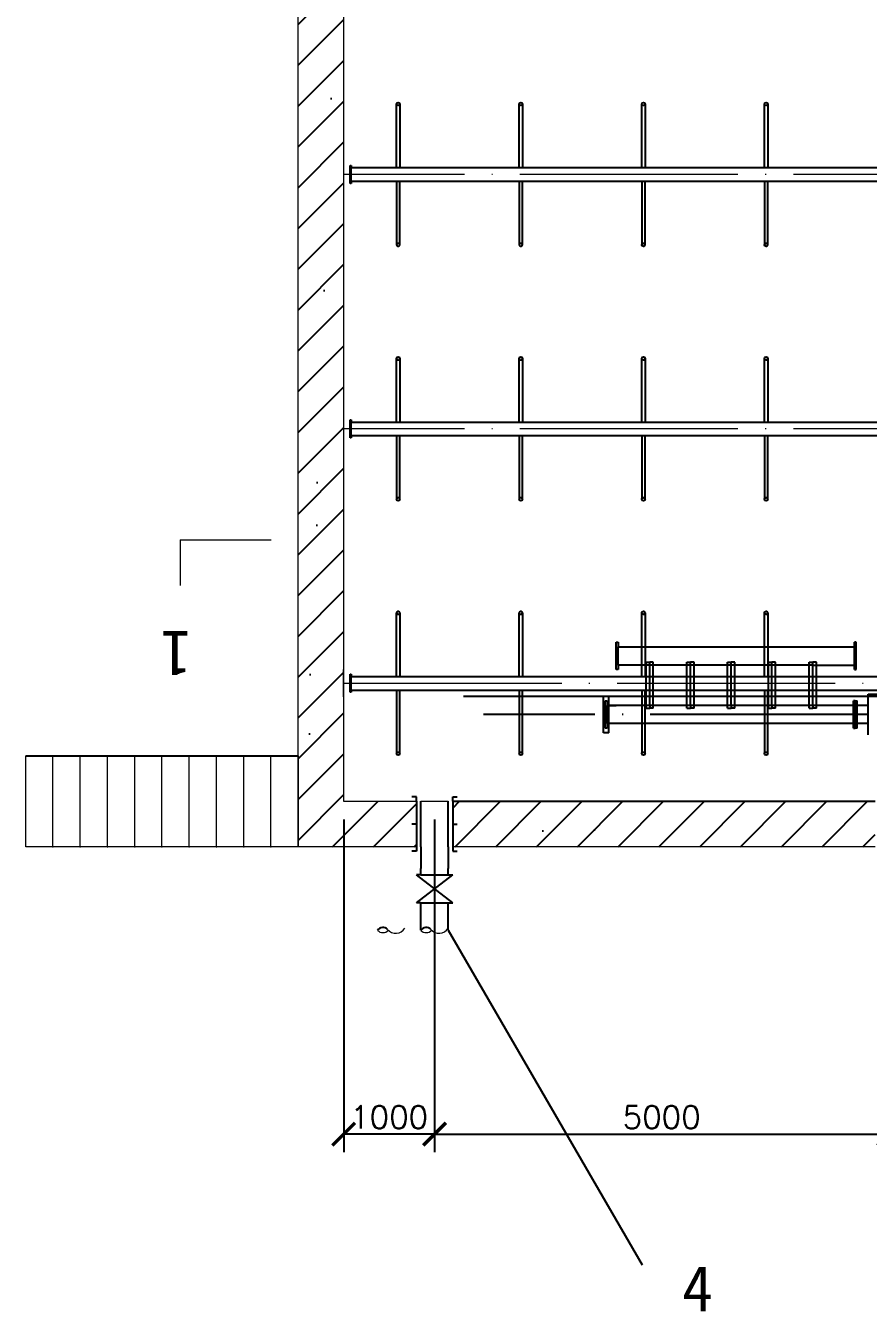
# Model space of a CAD drawing. Header units: millimetres. Extents: x 279 to 2876, y -494 to 1800.
# Drawn here: x 835.6 to 928.3, y 106.3 to 247.8 of the extents above; entities that cross this region are included whole.
import ezdxf

# ---------------------------------------------------------------- set-up
doc = ezdxf.new("R2010")
doc.units = ezdxf.units.MM
doc.linetypes.add('ACAD_ISO04W100', pattern=[30, 24, -3, 0, -3])
doc.layers.add('图层2', color=5, linetype='Continuous', lineweight=25, plot=False)
doc.layers.add('图层3', color=2, linetype='Continuous')
doc.styles.get("Standard").update_dxf_attribs({"font": 'txt', "bigfont": 'gbcbig.shx'})
doc.dimstyles.new('副本 ISO-25', dxfattribs={"dimtxt": 2.5, "dimasz": 2.5, "dimexe": 2, "dimexo": 2, "dimtad": 1, "dimlfac": 100, "dimtxsty": 'Standard', "dimblk": 'ARCHTICK', "dimcen": 2.5, "dimadec": 0, "dimazin": 0, "dimtfac": 1, "dimtmove": 0, "dimatfit": 3, "dimfxl": 1, "dimarcsym": 0})

# ---------------------------------------------------------------- blocks, each defined once
blk = doc.blocks.new('_ArchTick')
at = {"color": 0, "linetype": 'ByBlock', "const_width": 0.15}
blk.add_lwpolyline([(-0.5, -0.5), (0.5, 0.5)], dxfattribs=at)
blk = doc.blocks.new('*D82')
at = {"layer": '图层3', "color": 0, "lineweight": -2, "transparency": 16777216}
for p, q in [((880.57, 160.44), (880.57, 123.8)), ((930.57, 160.44), (930.57, 123.8)), ((880.57, 125.8), (930.57, 125.8))]:
    blk.add_line(p, q, dxfattribs=at)
at = {"layer": '图层3', "color": 0, "lineweight": -2, "transparency": 16777216, "xscale": 2.5, "yscale": 2.5, "zscale": 2.5, "rotation": 180}
blk.add_blockref('_ArchTick', (880.57, 125.8), dxfattribs=at)
at = {"layer": '图层3', "color": 0, "lineweight": -2, "transparency": 16777216, "xscale": 2.5, "yscale": 2.5, "zscale": 2.5}
blk.add_blockref('_ArchTick', (930.57, 125.8), dxfattribs=at)
at = {"layer": '图层3', "color": 0, "transparency": 16777216, "insert": (905.57, 127.67), "char_height": 2.5, "attachment_point": 5}
blk.add_mtext('5000', dxfattribs=at)
blk = doc.blocks.new('*D71')
at = {"layer": '图层3', "color": 0, "lineweight": -2, "transparency": 16777216}
for p, q in [((870.57, 160.44), (870.57, 123.8)), ((880.57, 160.44), (880.57, 123.8)), ((880.57, 125.8), (870.57, 125.8))]:
    blk.add_line(p, q, dxfattribs=at)
at = {"layer": '图层3', "color": 0, "lineweight": -2, "transparency": 16777216, "xscale": 2.5, "yscale": 2.5, "zscale": 2.5, "rotation": 180}
blk.add_blockref('_ArchTick', (870.57, 125.8), dxfattribs=at)
at = {"layer": '图层3', "color": 0, "lineweight": -2, "transparency": 16777216, "xscale": 2.5, "yscale": 2.5, "zscale": 2.5}
blk.add_blockref('_ArchTick', (880.57, 125.8), dxfattribs=at)
at = {"layer": '图层3', "color": 0, "transparency": 16777216, "insert": (875.57, 127.67), "char_height": 2.5, "attachment_point": 5}
blk.add_mtext('1000', dxfattribs=at)

msp = doc.modelspace()

# ---------------------------------------------------------------- hatches: boundary and pattern name
at = {"layer": '图层3'}
h = msp.add_hatch(dxfattribs=at)
h.set_pattern_fill('ANSI31', color=256, style=0)
h.set_pattern_definition([(45, (155.4213, -677.7282), (-2.245064, 2.245064), [])])
h.paths.add_polyline_path([(870.56581, 402.43685), (870.56581, 412.43685), (929.06581, 412.43685), (929.06581, 417.43685), (865.56581, 417.43685), (865.56581, 412.43685), (865.56581, 402.43685), (865.56581, 157.43685), (878.56581, 157.43685), (878.56581, 162.43685), (870.56581, 162.43685)])
h.paths.add_polyline_path([(882.56581, 162.43685), (882.56581, 157.43685), (929.06581, 157.43685), (929.06581, 162.43685)])
h.paths.add_polyline_path([(978.56581, 157.43685), (978.56581, 162.43685), (932.06581, 162.43685), (932.06581, 157.43685)])
h.paths.add_polyline_path([(995.56581, 172.43685), (995.56581, 174.68685), (990.56581, 174.68685), (990.56581, 162.43685), (982.56581, 162.43685), (982.56581, 157.43685), (995.56581, 157.43685), (995.56581, 162.43685)])
h.paths.add_polyline_path([(995.56581, 202.68685), (990.56581, 202.68685), (990.56581, 176.18685), (995.56581, 176.18685)])
h.paths.add_polyline_path([(995.56581, 230.68685), (990.56581, 230.68685), (990.56581, 204.18685), (995.56581, 204.18685)])
h.paths.add_polyline_path([(990.56581, 412.43685), (990.56581, 407.43685), (990.56581, 402.43685), (990.56581, 400.18685), (995.56581, 400.18685), (995.56581, 417.43685), (932.06581, 417.43685), (932.06581, 412.43685)])
h.paths.add_polyline_path([(995.56581, 398.68685), (990.56581, 398.68685), (990.56581, 372.18685), (995.56581, 372.18685)])
h.paths.add_polyline_path([(995.56581, 370.68685), (990.56581, 370.68685), (990.56581, 344.18685), (995.56581, 344.18685)])
h.paths.add_polyline_path([(995.56581, 342.68685), (990.56581, 342.68685), (990.56581, 316.18685), (995.56581, 316.18685)])
h.paths.add_polyline_path([(995.56581, 314.68685), (990.56581, 314.68685), (990.56581, 288.18685), (995.56581, 288.18685)])
h.paths.add_polyline_path([(995.56581, 258.68685), (990.56581, 258.68685), (990.56581, 232.18685), (995.56581, 232.18685)])
h = msp.add_hatch(dxfattribs=at)
h.set_pattern_fill('AR-CONC', color=256, scale=0.25, style=0)
h.set_pattern_definition([(50, (155.42, -677.73), (45.5462, -3.9848), [4.7625, -52.3875]), (355, (155.42, -677.73), (-8.8107, 47.7642), [3.81, -41.91]), (100.451, (159.217, -678.06), (36.7356, 43.7792), [4.0475, -44.5225]), (46.184, (155.42, -665.03), (67.7698, -10.5106), [7.1437, -78.5812]), (96.6356, (161.07, -665.904), (59.351, 61.8564), [6.0713, -66.7837]), (351.184, (155.42, -665.03), (59.351, 61.8563), [5.715, -62.865]), (21, (161.77, -668.203), (37.9037, -25.5664), [4.7625, -52.3875]), (326, (161.77, -668.203), (15.4505, 46.047), [3.81, -41.91]), (71.4514, (164.93, -670.334), (53.3541, 20.4807), [4.0475, -44.5225]), (37.5, (155.421, -677.728), (0.77215, 21.13876), [0, -41.402, 0, -42.545, 0, -42.06875]), (7.5, (155.421, -677.728), (16.7049, 25.04514), [0, -24.257, 0, -40.4495, 0, -16.03375]), (327.5, (141.26, -677.728), (33.89765, -1.43219), [0, -15.875, 0, -49.53, 0, -65.7225]), (317.5, (134.91, -677.728), (37.0323, 6.3566), [0, -20.6375, 0, -32.893, 0, -46.6725])])
h.paths.add_polyline_path([(870.56581, 402.43685), (870.56581, 412.43685), (929.06581, 412.43685), (929.06581, 417.43685), (865.56581, 417.43685), (865.56581, 412.43685), (865.56581, 402.43685), (865.56581, 157.43685), (878.56581, 157.43685), (878.56581, 162.43685), (870.56581, 162.43685)])
h.paths.add_polyline_path([(929.06581, 162.43685), (882.56581, 162.43685), (882.56581, 157.43685), (929.06581, 157.43685)])
h.paths.add_polyline_path([(978.56581, 157.43685), (978.56581, 162.43685), (932.06581, 162.43685), (932.06581, 157.43685)])
h.paths.add_polyline_path([(995.56581, 162.43685), (995.56581, 172.43685), (995.56581, 174.68685), (990.56581, 174.68685), (990.56581, 162.43685), (982.56581, 162.43685), (982.56581, 157.43685), (995.56581, 157.43685)])
h.paths.add_polyline_path([(995.56581, 202.68685), (990.56581, 202.68685), (990.56581, 176.18685), (995.56581, 176.18685)])
h.paths.add_polyline_path([(995.56581, 230.68685), (990.56581, 230.68685), (990.56581, 204.18685), (995.56581, 204.18685)])
h.paths.add_polyline_path([(995.56581, 258.68685), (990.56581, 258.68685), (990.56581, 232.18685), (995.56581, 232.18685)])
h.paths.add_polyline_path([(990.56581, 412.43685), (990.56581, 407.43685), (990.56581, 402.43685), (990.56581, 400.18685), (995.56581, 400.18685), (995.56581, 417.43685), (932.06581, 417.43685), (932.06581, 412.43685)])
h.paths.add_polyline_path([(990.56581, 372.18685), (995.56581, 372.18685), (995.56581, 398.68685), (990.56581, 398.68685)])
h.paths.add_polyline_path([(990.56581, 344.18685), (995.56581, 344.18685), (995.56581, 370.68685), (990.56581, 370.68685)])
h.paths.add_polyline_path([(990.56581, 316.18685), (995.56581, 316.18685), (995.56581, 342.68685), (990.56581, 342.68685)])
h.paths.add_polyline_path([(990.56581, 288.18685), (995.56581, 288.18685), (995.56581, 314.68685), (990.56581, 314.68685)])
h.paths.add_polyline_path([(990.56581, 260.18685), (995.56581, 260.18685), (995.56581, 286.68685), (990.56581, 286.68685)])

# ---------------------------------------------------------------- linework, layer by layer
at = {"lineweight": 0}
for p, q in [((865.56581, 157.43685), (865.56581, 407.43685)), ((870.56581, 402.43685), (870.56581, 162.43685)), ((852.57396, 191.20273), (852.57396, 186.20273)), ((852.57396, 191.20273), (862.57396, 191.20273)), ((870.56581, 173.93685), (870.56581, 176.93685)), ((835.56581, 157.43685), (835.56581, 167.43685)), ((838.56581, 157.43685), (838.56581, 167.43685)), ((841.56581, 157.43685), (841.56581, 167.43685)), ((844.56581, 157.43685), (844.56581, 167.43685)), ((847.56581, 157.43685), (847.56581, 167.43685)), ((850.56581, 157.43685), (850.56581, 167.43685)), ((853.56581, 157.43685), (853.56581, 167.43685)), ((856.56581, 157.43685), (856.56581, 167.43685)), ((859.56581, 157.43685), (859.56581, 167.43685)), ((862.56581, 157.43685), (862.56581, 167.43685)), ((865.56581, 167.43685), (865.56581, 157.43685)), ((865.56581, 162.43685), (865.56581, 157.43685)), ((870.56581, 162.43685), (878.56581, 162.43685)), ((879.06581, 162.43685), (882.06581, 162.43685)), ((882.56581, 162.43685), (929.06581, 162.43685)), ((865.56581, 157.43685), (835.56581, 157.43685)), ((878.56581, 157.43685), (865.56581, 157.43685)), ((929.06581, 157.43685), (882.56581, 157.43685))]:
    msp.add_line(p, q, dxfattribs=at)
at = {"linetype": 'ACAD_ISO04W100', "lineweight": 0}
for p, q in [((944.06581, 231.43685), (870.56581, 231.43685)), ((944.06581, 203.43685), (870.56581, 203.43685)), ((870.56581, 175.43685), (990.56581, 175.43685))]:
    msp.add_line(p, q, dxfattribs=at)
for p, q in [((900.56581, 179.43742), (900.56581, 179.93742)), ((900.56581, 179.93742), (900.76581, 179.93742)), ((900.76581, 179.93742), (900.76581, 179.43742)), ((926.78681, 176.93742), (926.78681, 179.93742)), ((926.98681, 179.93742), (926.78681, 179.93742)), ((926.98681, 179.63742), (926.98681, 179.93742)), ((900.56581, 176.93742), (900.56581, 179.43742)), ((900.76581, 177.43742), (900.76581, 179.43742)), ((900.76581, 179.43742), (926.78681, 179.43742)), ((926.98681, 179.43742), (926.98681, 179.63742)), ((926.98681, 177.43742), (926.98681, 179.43742)), ((900.76581, 176.93742), (900.56581, 176.93742)), ((922.19997, 177.43742), (900.76581, 177.43742)), ((900.76581, 177.43742), (900.76581, 176.93742)), ((903.85265, 172.68742), (903.85265, 177.73742)), ((903.85265, 177.73742), (904.25265, 177.73742)), ((904.25265, 172.98742), (904.25265, 177.73742)), ((904.25265, 172.98742), (904.25265, 177.73742)), ((904.65265, 177.73742), (904.25265, 177.73742)), ((904.25265, 172.98742), (904.25265, 177.67817)), ((904.65265, 172.68742), (904.65265, 177.73742)), ((908.33948, 172.68742), (908.33948, 177.73742)), ((908.33948, 177.73742), (908.73948, 177.73742)), ((908.73948, 172.98742), (908.73948, 177.73742)), ((908.73948, 172.98742), (908.73948, 177.73742)), ((908.73948, 172.98742), (908.73948, 177.73742)), ((909.13948, 177.73742), (908.73948, 177.73742)), ((909.13948, 172.68742), (909.13948, 177.73742)), ((912.82631, 172.68742), (912.82631, 177.73742)), ((912.82631, 177.73742), (913.22631, 177.73742)), ((913.22631, 172.98742), (913.22631, 177.73742)), ((913.22631, 172.98742), (913.22631, 177.73742)), ((913.22631, 172.98742), (913.22631, 177.73742)), ((913.62631, 177.73742), (913.22631, 177.73742)), ((913.62631, 172.68742), (913.62631, 177.73742)), ((917.31314, 172.68742), (917.31314, 177.73742)), ((917.31314, 177.73742), (917.71314, 177.73742)), ((917.71314, 172.98742), (917.71314, 177.73742)), ((917.71314, 172.98742), (917.71314, 177.73742)), ((917.71314, 172.98742), (917.71314, 177.73742)), ((918.11314, 177.73742), (917.71314, 177.73742)), ((918.11314, 172.68742), (918.11314, 177.73742)), ((921.79997, 172.68742), (921.79997, 177.73742)), ((921.79997, 177.73742), (922.19997, 177.73742)), ((922.19997, 172.98742), (922.19997, 177.73742)), ((922.19997, 172.98742), (922.19997, 177.73742)), ((922.59997, 177.73742), (922.19997, 177.73742)), ((922.19997, 177.43742), (924.96662, 177.43742)), ((922.59997, 172.68742), (922.59997, 177.73742)), ((924.96662, 177.43742), (926.78681, 177.43742)), ((926.78681, 176.93742), (926.98681, 176.93742)), ((926.98681, 176.93742), (926.98681, 177.43742)), ((928.31581, 169.73742), (928.31581, 174.23742)), ((928.31581, 174.23742), (930.56581, 174.23742)), ((930.56581, 173.98742), (883.75731, 173.98742)), ((899.46581, 173.98742), (899.16581, 173.98742)), ((899.16581, 173.95045), (899.16581, 173.98742)), ((899.16581, 170.22563), (899.16581, 173.95045)), ((899.36581, 172.98742), (899.36581, 173.48742)), ((899.36581, 173.48742), (899.56581, 173.48742)), ((899.36581, 170.48742), (899.36581, 172.98742)), ((899.76581, 173.98742), (899.46581, 173.98742)), ((899.56581, 173.48742), (899.56581, 172.98742)), ((899.56581, 170.98742), (899.56581, 172.98742)), ((899.56581, 172.98742), (900.56581, 172.98742)), ((899.76581, 173.95045), (899.76581, 173.98742)), ((899.76581, 170.22563), (899.76581, 173.95045)), ((926.68681, 172.98742), (899.76581, 172.98742)), ((907.36065, 172.98742), (900.56581, 172.98742)), ((903.85265, 172.68742), (904.25265, 172.68742)), ((904.25265, 172.98742), (904.25265, 172.68742)), ((904.25265, 172.98742), (904.25265, 172.68742)), ((904.65265, 172.68742), (904.25265, 172.68742)), ((928.31581, 172.98742), (907.36065, 172.98742)), ((908.33948, 172.68742), (908.73948, 172.68742)), ((908.73948, 172.98742), (908.73948, 172.68742)), ((908.73948, 172.98742), (908.73948, 172.68742)), ((909.13948, 172.68742), (908.73948, 172.68742)), ((912.82631, 172.68742), (913.22631, 172.68742)), ((913.22631, 172.98742), (913.22631, 172.68742)), ((913.22631, 172.98742), (913.22631, 172.68742)), ((913.62631, 172.68742), (913.22631, 172.68742)), ((917.31314, 172.68742), (917.71314, 172.68742)), ((917.71314, 172.98742), (917.71314, 172.68742)), ((917.71314, 172.98742), (917.71314, 172.68742)), ((918.11314, 172.68742), (917.71314, 172.68742)), ((921.79997, 172.68742), (922.19997, 172.68742)), ((922.19997, 172.98742), (922.19997, 172.68742)), ((922.19997, 172.98742), (922.19997, 172.68742)), ((922.59997, 172.68742), (922.19997, 172.68742)), ((926.68681, 170.48742), (926.68681, 173.48742)), ((926.88681, 173.48742), (926.68681, 173.48742)), ((926.88681, 173.18742), (926.88681, 173.48742)), ((926.88681, 173.48742), (927.08681, 173.48742)), ((926.88681, 172.98742), (926.88681, 173.18742)), ((926.88681, 170.98742), (926.88681, 172.98742)), ((927.08681, 170.48742), (927.08681, 173.48742)), ((926.88681, 171.98742), (926.68681, 171.98742)), ((899.16581, 169.98742), (899.16581, 170.22563)), ((899.46581, 169.98742), (899.16581, 169.98742)), ((899.76581, 169.98742), (899.31581, 169.98742)), ((899.56581, 170.48742), (899.36581, 170.48742)), ((900.56581, 170.98742), (899.56581, 170.98742)), ((899.56581, 170.98742), (899.56581, 170.48742)), ((899.76581, 169.98742), (899.76581, 170.22563)), ((906.28881, 170.98742), (900.56581, 170.98742)), ((928.31581, 170.98742), (906.28881, 170.98742)), ((926.68681, 170.48742), (926.88681, 170.48742)), ((926.88681, 170.48742), (926.88681, 170.98742)), ((927.08681, 170.48742), (926.88681, 170.48742)), ((878.56581, 162.93685), (878.06581, 162.93685)), ((878.56581, 162.43685), (878.56581, 162.93685)), ((882.56581, 162.43685), (882.56581, 162.93685)), ((882.56581, 162.93685), (883.06581, 162.93685)), ((878.56581, 162.43685), (878.56581, 157.43685)), ((882.56581, 162.43685), (882.56581, 157.43685)), ((882.56581, 162.43685), (929.06581, 162.43685)), ((878.56581, 159.93685), (878.06581, 159.93685)), ((882.56581, 159.93685), (883.06581, 159.93685)), ((878.56581, 157.43685), (878.56581, 156.93685)), ((879.06581, 157.43685), (879.06581, 155.04435)), ((879.06581, 157.43685), (879.06581, 155.04435)), ((879.06581, 157.43685), (879.06581, 155.04435)), ((879.06581, 157.43685), (879.06581, 155.04435)), ((882.06581, 157.43685), (882.06581, 155.04435)), ((882.06581, 157.43685), (882.06581, 155.04435)), ((882.06581, 157.43685), (882.06581, 155.04435)), ((882.06581, 157.43685), (882.06581, 155.04435)), ((882.56581, 157.43685), (882.56581, 156.93685)), ((878.56581, 156.93685), (878.06581, 156.93685)), ((882.56581, 156.93685), (883.06581, 156.93685)), ((879.06581, 154.34185), (878.56581, 154.34185)), ((878.56581, 151.24685), (882.56581, 154.34185)), ((882.56581, 151.24685), (878.56581, 154.34185)), ((879.06581, 154.34185), (879.06581, 155.04435)), ((879.06581, 154.34185), (879.06581, 155.04435)), ((879.06581, 154.34185), (879.06581, 155.04435)), ((879.06581, 154.34185), (879.06581, 155.04435)), ((879.06581, 154.34185), (882.06581, 154.34185)), ((882.06581, 154.34185), (882.06581, 155.04435)), ((882.06581, 154.34185), (882.06581, 155.04435)), ((882.06581, 154.34185), (882.06581, 155.04435)), ((882.06581, 154.34185), (882.06581, 155.04435)), ((882.06581, 154.34185), (882.56581, 154.34185)), ((879.06581, 151.24685), (878.56581, 151.24685)), ((879.06581, 148.24685), (879.06581, 151.24685)), ((879.06581, 151.24685), (882.06581, 151.24685)), ((882.06581, 148.24685), (882.06581, 151.24685)), ((882.06581, 151.24685), (882.56581, 151.24685))]:
    msp.add_line(p, q)
at = {"linetype": 'ACAD_ISO04W100'}
msp.add_line((928.31581, 171.98742), (885.95561, 171.98742), dxfattribs=at)
at = {"lineweight": 0}
for centre, radius, start, end in [((874.88846, 148.80046), 0.82192, 223.6811816, 316.1726464), ((876.29777, 149.09813), 1.19074, 220.9089818, 327.6488121), ((879.65058, 148.80046), 0.82192, 223.6811816, 316.1726464), ((881.0599, 149.09813), 1.19074, 220.9089818, 327.6488121)]:
    msp.add_arc(centre, radius, start, end, dxfattribs=at)
for p in [(904.25265, 172.98742), (908.73948, 172.98742), (913.22631, 172.98742), (917.71314, 172.98742), (922.19997, 172.98742)]:
    msp.add_point(p)
for p in [(838.56581, 157.43685), (841.56581, 157.43685), (844.56581, 157.43685), (847.56581, 157.43685), (850.56581, 157.43685), (853.56581, 157.43685), (856.56581, 157.43685), (859.56581, 157.43685), (862.56581, 157.43685)]:
    msp.add_point(p, dxfattribs=at)
at = {"layer": '图层2'}
for p, q in [((876.39081, 232.18685), (876.39081, 239.18685)), ((876.74081, 239.18685), (876.74081, 232.18685)), ((889.89081, 232.18685), (889.89081, 239.18685)), ((890.24081, 239.18685), (890.24081, 232.18685)), ((903.39081, 232.18685), (903.39081, 239.18685)), ((903.74081, 239.18685), (903.74081, 232.18685)), ((916.89081, 232.18685), (916.89081, 239.18685)), ((917.24081, 239.18685), (917.24081, 232.18685)), ((871.29081, 232.18685), (871.29081, 232.43685)), ((871.29081, 232.43685), (871.39081, 232.43685)), ((871.29081, 230.43685), (871.29081, 232.18685)), ((871.39081, 232.43685), (871.39081, 232.18685)), ((871.39081, 230.68685), (871.39081, 232.18685)), ((871.39081, 232.18685), (981.35713, 232.18685)), ((871.39081, 230.68685), (871.39081, 230.43685)), ((871.39081, 230.68685), (981.35713, 230.68685)), ((876.39081, 230.68685), (876.39081, 223.68685)), ((876.74081, 223.68685), (876.74081, 230.68685)), ((889.89081, 230.68685), (889.89081, 223.68685)), ((890.24081, 223.68685), (890.24081, 230.68685)), ((903.39081, 230.68685), (903.39081, 223.68685)), ((903.74081, 223.68685), (903.74081, 230.68685)), ((916.89081, 230.68685), (916.89081, 223.68685)), ((917.24081, 223.68685), (917.24081, 230.68685)), ((871.39081, 230.43685), (871.29081, 230.43685)), ((876.39081, 204.18685), (876.39081, 211.18685)), ((876.74081, 211.18685), (876.74081, 204.18685)), ((889.89081, 204.18685), (889.89081, 211.18685)), ((890.24081, 211.18685), (890.24081, 204.18685)), ((903.39081, 204.18685), (903.39081, 211.18685)), ((903.74081, 211.18685), (903.74081, 204.18685)), ((916.89081, 204.18685), (916.89081, 211.18685)), ((917.24081, 211.18685), (917.24081, 204.18685)), ((871.29081, 204.18685), (871.29081, 204.43685)), ((871.29081, 204.43685), (871.39081, 204.43685)), ((871.29081, 202.43685), (871.29081, 204.18685)), ((871.39081, 204.43685), (871.39081, 204.18685)), ((871.39081, 202.68685), (871.39081, 204.18685)), ((871.39081, 204.18685), (981.35713, 204.18685)), ((871.39081, 202.43685), (871.29081, 202.43685)), ((871.39081, 202.68685), (871.39081, 202.43685)), ((871.39081, 202.68685), (981.35713, 202.68685)), ((876.39081, 202.68685), (876.39081, 195.68685)), ((876.74081, 195.68685), (876.74081, 202.68685)), ((889.89081, 202.68685), (889.89081, 195.68685)), ((890.24081, 195.68685), (890.24081, 202.68685)), ((903.39081, 202.68685), (903.39081, 195.68685)), ((903.74081, 195.68685), (903.74081, 202.68685)), ((916.89081, 202.68685), (916.89081, 195.68685)), ((917.24081, 195.68685), (917.24081, 202.68685)), ((876.39081, 176.18685), (876.39081, 183.18685)), ((876.74081, 183.18685), (876.74081, 176.18685)), ((889.89081, 176.18685), (889.89081, 183.18685)), ((890.24081, 183.18685), (890.24081, 176.18685)), ((903.39081, 176.18685), (903.39081, 183.18685)), ((903.74081, 183.18685), (903.74081, 176.18685)), ((916.89081, 176.18685), (916.89081, 183.18685)), ((917.24081, 183.18685), (917.24081, 176.18685)), ((871.29081, 176.18685), (871.29081, 176.43685)), ((871.29081, 176.43685), (871.39081, 176.43685)), ((871.29081, 174.43685), (871.29081, 176.18685)), ((871.39081, 176.43685), (871.39081, 176.18685)), ((871.39081, 174.68685), (871.39081, 176.18685)), ((871.39081, 176.18685), (981.35713, 176.18685)), ((871.39081, 174.43685), (871.29081, 174.43685)), ((871.39081, 174.68685), (871.39081, 174.43685)), ((871.39081, 174.68685), (981.35713, 174.68685)), ((876.39081, 174.68685), (876.39081, 167.68685)), ((876.74081, 167.68685), (876.74081, 174.68685)), ((889.89081, 174.68685), (889.89081, 167.68685)), ((890.24081, 167.68685), (890.24081, 174.68685)), ((903.39081, 174.68685), (903.39081, 167.68685)), ((903.74081, 167.68685), (903.74081, 174.68685)), ((916.89081, 174.68685), (916.89081, 167.68685)), ((917.24081, 167.68685), (917.24081, 174.68685))]:
    msp.add_line(p, q, dxfattribs=at)
at = {"layer": '图层2', "color": 0}
for p, q in [((879.06581, 157.43685), (879.06581, 162.43685)), ((882.06581, 157.43685), (882.06581, 162.43685))]:
    msp.add_line(p, q, dxfattribs=at)
at = {"layer": '图层2'}
for centre in [(876.56581, 239.18685), (890.06581, 239.18685), (903.56581, 239.18685), (917.06581, 239.18685), (876.56581, 223.68685), (890.06581, 223.68685), (903.56581, 223.68685), (917.06581, 223.68685), (876.56581, 211.18685), (890.06581, 211.18685), (903.56581, 211.18685), (917.06581, 211.18685), (876.56581, 195.68685), (890.06581, 195.68685), (903.56581, 195.68685), (917.06581, 195.68685), (876.56581, 183.18685), (890.06581, 183.18685), (903.56581, 183.18685), (917.06581, 183.18685), (876.56581, 167.68685), (890.06581, 167.68685), (903.56581, 167.68685), (917.06581, 167.68685)]:
    msp.add_circle(centre, 0.175, dxfattribs=at)
at = {"layer": '图层2', "color": 0}
for centre in [(874.87963, 147.84124), (879.64175, 147.84124)]:
    msp.add_arc(centre, 0.70444, 42.6346558, 146.2295677, dxfattribs=at)
at = {"layer": '图层3'}
for p, q in [((835.56581, 167.43685), (865.56581, 167.43685)), ((882.06581, 148.24685), (903.41014, 111.40982))]:
    msp.add_line(p, q, dxfattribs=at)

# ---------------------------------------------------------------- texts
at = {"lineweight": 0, "insert": (853.79812, 181.18221), "char_height": 5, "width": 17.8180302, "attachment_point": 7, "rotation": 180}
msp.add_mtext('{\\f@FangSong|b0|i0|c134|p49;1}', dxfattribs=at)
at = {"lineweight": 0, "insert": (909.52026, 108.79865), "char_height": 5, "width": 30, "attachment_point": 5}
msp.add_mtext('{\\fFangSong|b0|i0|c134|p49;4}', dxfattribs=at)

# ---------------------------------------------------------------- dimensions: what is measured, and where the dimension line sits
at = {"layer": '图层3'}
for base, p2, picture, middle in [((870.56581, 125.79631), (870.56581, 162.43685), '*D71', (875.56581, 127.67131)), ((930.56581, 125.79631), (930.56581, 162.43685), '*D82', (905.56581, 127.67131))]:
    dim = msp.add_linear_dim(base=base, p1=(880.56581, 162.43685), p2=p2, dimstyle='副本 ISO-25', dxfattribs=at)
    dim.commit()
    dim.dimension.update_dxf_attribs({"geometry": picture, "text_midpoint": middle})

doc.saveas('drawing.dxf')
